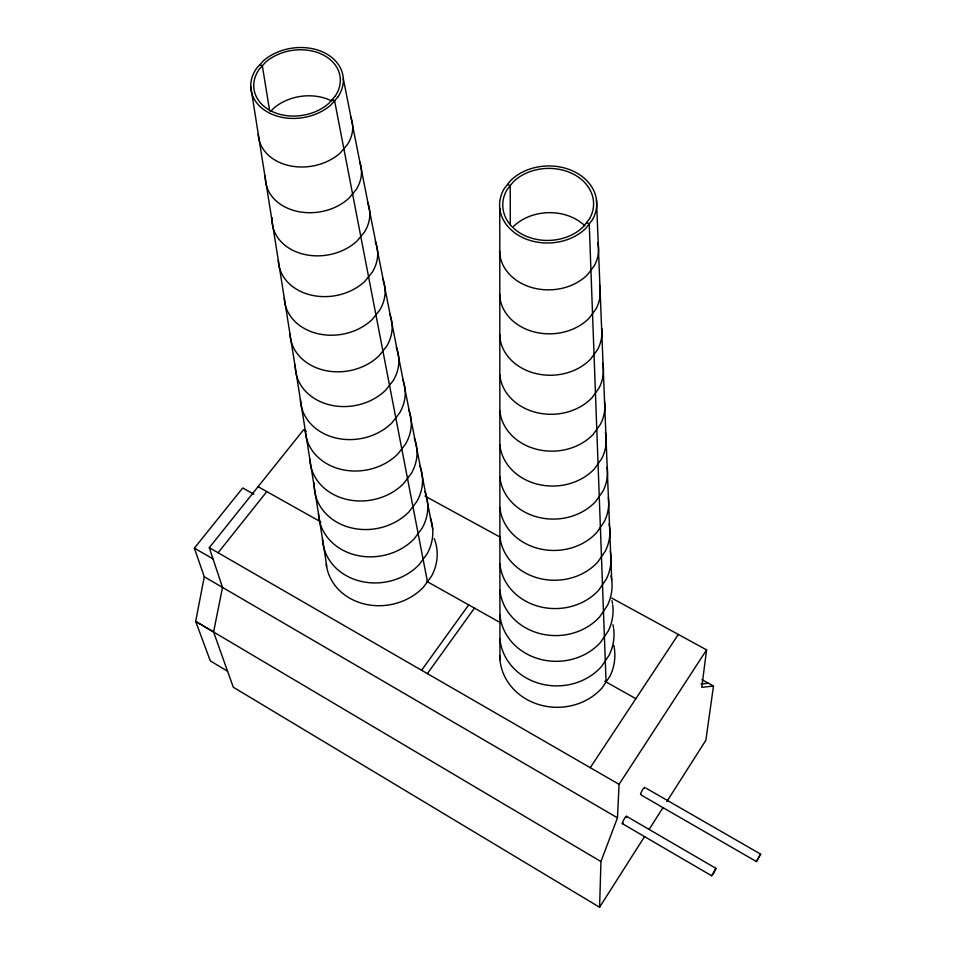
<?xml version="1.0" encoding="UTF-8"?>
<svg xmlns="http://www.w3.org/2000/svg" width="955" height="955" viewBox="0 0 955 955"><rect width="100%" height="100%" fill="white"/><g stroke="black" fill="none" stroke-linecap="round" stroke-linejoin="round"><path stroke-width="1.43" d="M306.209 431.206L303.595 429.774L209.288 547.669L222.515 587.397L213.586 632.007L233.259 687.206L599.585 907.25L600.946 861.565L617.467 817.826L619.067 784.318L706.593 649.889L611.725 598.069M756.42 861.553L760.634 854.116L756.42 861.553L641.736 795.36M706.593 649.889L701.77 687.325L713.492 686.06L705.864 740.256L666.841 801.567M227.553 671.222L210.303 660.896L195.679 621.395L204.286 576.772L194.366 548.134L242.725 487.969L253.851 494.224M599.585 907.25L644.541 836.616M649.316 829.107L662.854 807.835M590.262 767.677L678.313 634.442M427.386 673.621L474.444 608.12M421.597 670.279L468.702 604.897M218.11 552.766L266.803 491.598M270.754 111.437L273.285 108.584A44.515 34.189 -8.5 0 1 331.612 100.92M701.054 684.019L708.467 683.279M622.338 823.64L711.666 875.795L714.101 872.572L715.916 868.334L626.587 816.322M715.916 868.334L711.666 875.795M259.951 64.642L262.339 65.799L269.68 110.923M332.149 99.559L334.596 100.741L427.434 581.738M507.594 184.411L510.209 185.676L510.28 224.735M586.549 222.599L589.235 223.9L606.067 681.989M425.023 496.099L499.441 536.746M701.949 679.685L713.492 686.06M258.065 486.692L320.928 521.967M426.837 581.404L500.277 622.612M604.694 681.202L635.851 698.69M646.177 788.245L760.634 854.116M209.288 547.669L619.067 784.318M194.366 548.134L213.049 558.95M204.286 576.772L617.467 817.826M195.811 621.478L213.574 631.971M195.679 621.395L600.946 861.565M343.275 78.501L432.711 528.975M250.747 86.642L325.977 560.955A55.856 48.824 -10.3 0 0 362.995 603.632A55.856 48.824 -10.3 0 0 423.363 587.277L431.493 576.211A55.856 48.824 -10.3 0 0 434.227 538.62M596.469 199.738L611.713 580.091M499.775 208.297L499.943 659.726M623.305 822.983A4.238 0.716 -60.5 0 1 622.529 822.398A4.238 0.716 -60.5 0 1 625.286 817.396A4.238 0.716 -60.5 0 1 626.54 817.11M641.091 794.441A4.214 0.704 -60.7 0 1 641.008 792.805A4.214 0.704 -60.7 0 1 643.718 788.138A4.214 0.704 -60.7 0 1 644.744 788.162M430.371 518.052A55.414 48.144 -10.1 0 1 427.136 553.828L419.054 564.739A55.414 48.144 -10.1 0 1 359.152 580.891A55.414 48.144 -10.1 0 1 322.468 538.835M424.915 491.694A54.913 47.356 -9.9 0 1 422.134 528.187L414.112 538.918A54.913 47.356 -9.9 0 1 354.747 554.831A54.913 47.356 -9.9 0 1 318.445 513.492M350.473 116.438A47.44 36.445 -8.5 0 1 347.417 144.575L340.302 152.896A47.44 36.445 -8.5 0 1 288.888 165.561A47.44 36.445 -8.5 0 1 258.256 134.022M419.711 465.491A54.387 46.556 -9.8 0 1 416.917 501.351L408.943 511.904A54.387 46.556 -9.8 0 1 347.93 526.957A54.387 46.556 -9.8 0 1 314.267 482.896M367.472 202.126A49.147 38.809 -8.8 0 1 364.452 232.077L357.134 240.923A49.147 38.809 -8.8 0 1 302.198 253.863A49.147 38.809 -8.8 0 1 272.032 217.728M359.737 161.849A48.323 37.651 -8.6 0 1 356.179 189.591L348.957 198.186A48.323 37.651 -8.6 0 1 294.94 210.804A48.323 37.651 -8.6 0 1 265.371 175.768M375.267 241.412A49.935 39.919 -8.9 0 1 372.271 272.211L364.858 281.307A49.935 39.919 -8.9 0 1 310.793 295.011A49.935 39.919 -8.9 0 1 278.299 260.357M396.265 347.25A52.036 42.987 -9.2 0 1 393.353 380.4L385.665 390.165A52.036 42.987 -9.2 0 1 327.78 404.371A52.036 42.987 -9.2 0 1 295.274 364.559M389.628 313.825A51.367 42.008 -9.1 0 1 386.691 346.211L379.087 355.773A51.367 42.008 -9.1 0 1 323.494 370.098A51.367 42.008 -9.1 0 1 289.914 333.57M402.556 379.016A52.668 43.93 -9.4 0 1 399.679 412.882L391.92 422.862A52.668 43.93 -9.4 0 1 334.942 437.772A52.668 43.93 -9.4 0 1 300.371 399.5M414.267 438.035A53.85 45.709 -9.6 0 1 411.438 473.25L403.535 483.624A53.85 45.709 -9.6 0 1 345.304 499.059A53.85 45.709 -9.6 0 1 309.838 459.188M382.645 278.597A50.675 40.981 -9 0 1 379.672 310.208L372.163 319.531A50.675 40.981 -9 0 1 317.311 333.558A50.675 40.981 -9 0 1 284.256 297.948M408.561 409.241A53.277 44.837 -9.5 0 1 405.696 443.8L397.865 453.971A53.277 44.837 -9.5 0 1 340.243 469.156A53.277 44.837 -9.5 0 1 305.218 430.072M613.659 628.724A57.145 51.331 -0.6 0 1 609.195 655.094L601.387 666.662A57.145 51.331 -0.6 0 1 540.148 683.673A57.145 51.331 -0.6 0 1 499.931 638.943M612.991 624.761A57.145 51.331 -0.6 0 1 613.48 627.411M612.716 604.981A56.667 50.579 -0.7 0 1 608.275 630.957L600.528 642.357A56.667 50.579 -0.7 0 1 539.79 659.141A56.667 50.579 -0.7 0 1 499.931 615.092M611.952 600.635A56.667 50.579 -0.7 0 1 612.501 603.536M597.842 242.654A49.481 39.788 -1.9 0 1 594.332 265.669L587.54 274.67A49.481 39.788 -1.9 0 1 532.783 287.813A49.481 39.788 -1.9 0 1 499.62 250.986M610.961 575.817A56.166 49.791 -0.9 0 1 607.308 605.673L599.633 616.894A56.166 49.791 -0.9 0 1 539.432 633.452A56.166 49.791 -0.9 0 1 499.919 590.106M513.527 226.419A46.425 37.329 -1.9 0 1 584.782 225.714M601.602 328.031A51.14 42.151 -1.7 0 1 597.532 349.697L590.524 359.223A51.14 42.151 -1.7 0 1 534.155 373.107A51.14 42.151 -1.7 0 1 499.656 334.334M599.537 285.247A50.34 40.993 -1.8 0 1 595.98 308.954L589.08 318.23A50.34 40.993 -1.8 0 1 533.594 331.779A50.34 40.993 -1.8 0 1 499.644 294.104M602.653 363.079A51.892 43.262 -1.6 0 1 599 388.1L591.885 397.877A51.892 43.262 -1.6 0 1 536.292 412.5A51.892 43.262 -1.6 0 1 499.835 375.064M607.189 467.389A53.922 46.306 -1.3 0 1 602.939 491.18L595.55 501.626A53.922 46.306 -1.3 0 1 537.772 517.144A53.922 46.306 -1.3 0 1 499.871 476.975M605.422 432.472A53.277 45.339 -1.4 0 1 601.698 458.675L594.404 468.917A53.277 45.339 -1.4 0 1 537.307 484.149A53.277 45.339 -1.4 0 1 499.859 444.839M608.407 497.746A54.531 47.225 -1.2 0 1 604.109 522.003L596.648 532.663A54.531 47.225 -1.2 0 1 538.226 548.457A54.531 47.225 -1.2 0 1 499.883 507.439M610.221 551.178A55.653 48.968 -1 0 1 606.294 579.148L598.69 590.178A55.653 48.968 -1 0 1 539.05 606.497A55.653 48.968 -1 0 1 499.907 563.904M604.563 401.601A52.609 44.324 -1.5 0 1 600.385 424.378L593.174 434.382A52.609 44.324 -1.5 0 1 536.817 449.316A52.609 44.324 -1.5 0 1 499.847 410.925M609.123 523.818A55.103 48.12 -1.1 0 1 605.231 551.286L597.699 562.137A55.103 48.12 -1.1 0 1 538.644 578.205A55.103 48.12 -1.1 0 1 499.895 536.376M613.814 645.413A57.551 52 -0.4 0 1 609.994 676.14L602.139 687.851A57.551 52 -0.4 0 1 538.31 704.42A57.551 52 -0.4 0 1 499.74 655.655M326.646 566.613A55.903 48.92 -10.3 0 1 326.419 563.796M592.566 219.543L585.893 228.257A48.574 38.51 -2 0 1 522.373 237.437A48.574 38.51 -2 0 1 504.204 188.672L510.985 180.173A48.574 38.51 -2 0 1 573.895 171.482A48.574 38.51 -2 0 1 592.566 219.543M589.665 218.528L583.421 226.669A45.422 36.004 -2 0 1 524.044 235.24A45.422 36.004 -2 0 1 507.045 189.663L513.372 181.713A45.422 36.004 -2 0 1 572.224 173.559A45.422 36.004 -2 0 1 589.665 218.528M335.408 95.81L328.866 103.319A43.488 32.888 -8.4 0 1 271.805 111.353A43.488 32.888 -8.4 0 1 259.032 69.476L265.645 62.135A43.488 32.888 -8.4 0 1 322.193 54.459A43.488 32.888 -8.4 0 1 335.408 95.81M338.094 96.73L331.099 104.775A46.509 35.18 -8.4 0 1 270.062 113.382A46.509 35.18 -8.4 0 1 256.406 68.569L263.473 60.726A46.509 35.18 -8.4 0 1 323.936 52.537A46.509 35.18 -8.4 0 1 338.094 96.73"/></g></svg>
